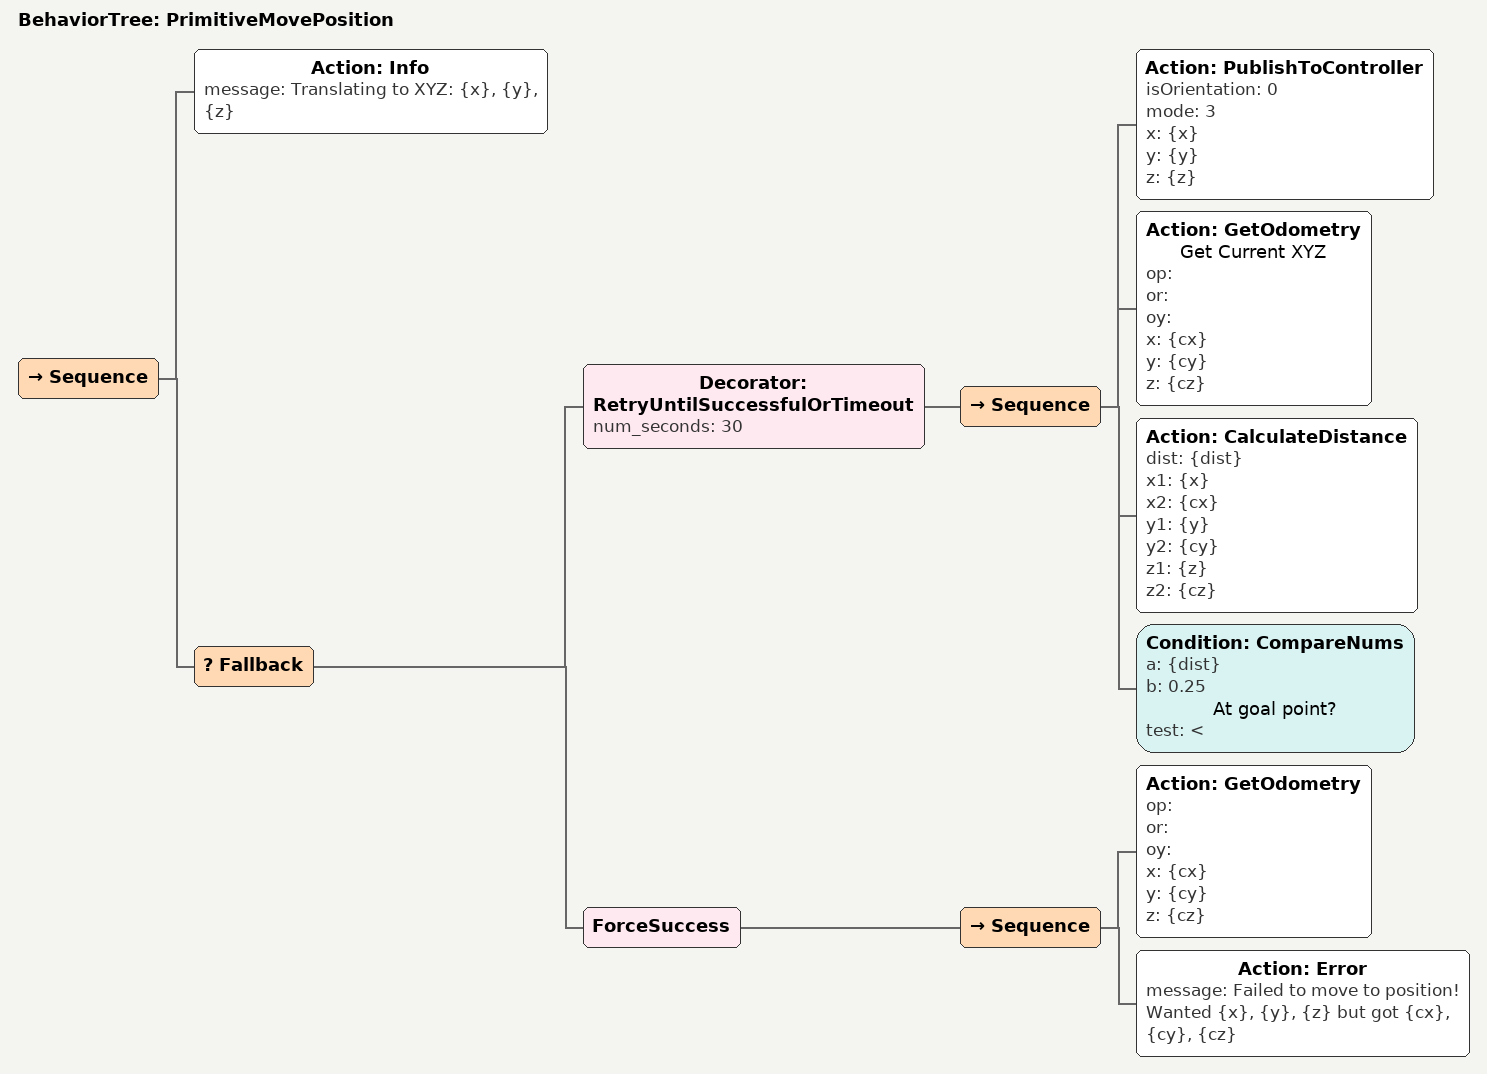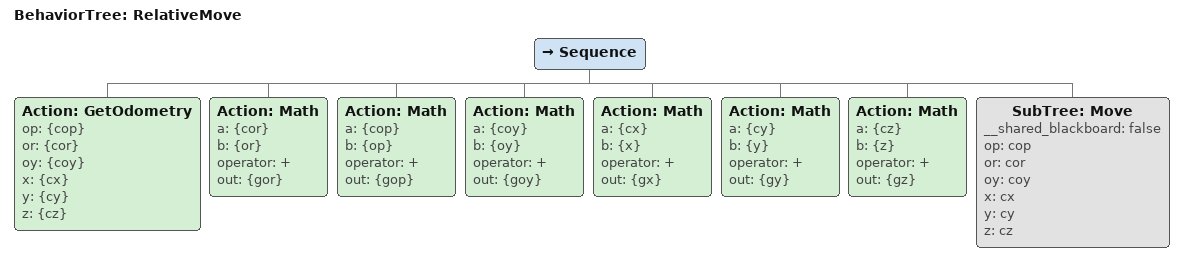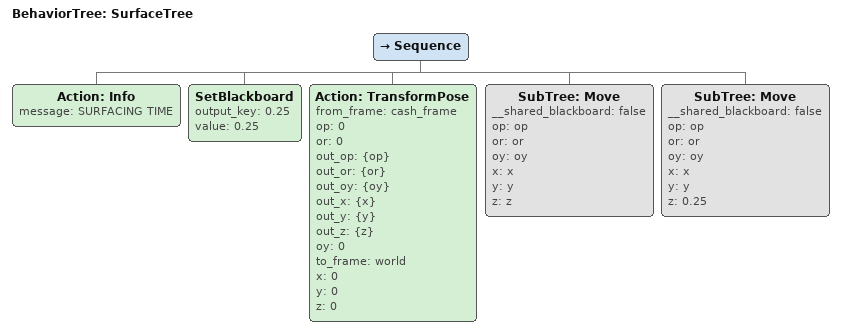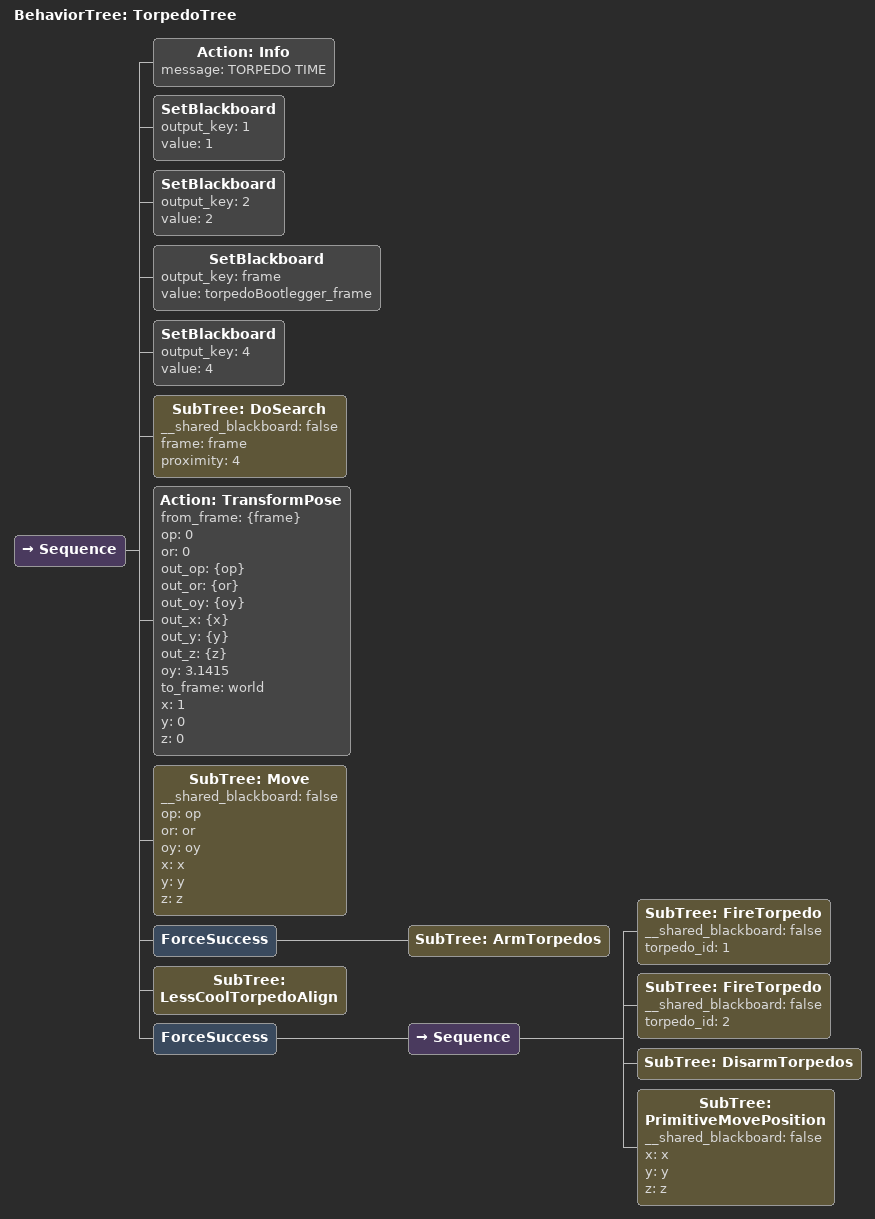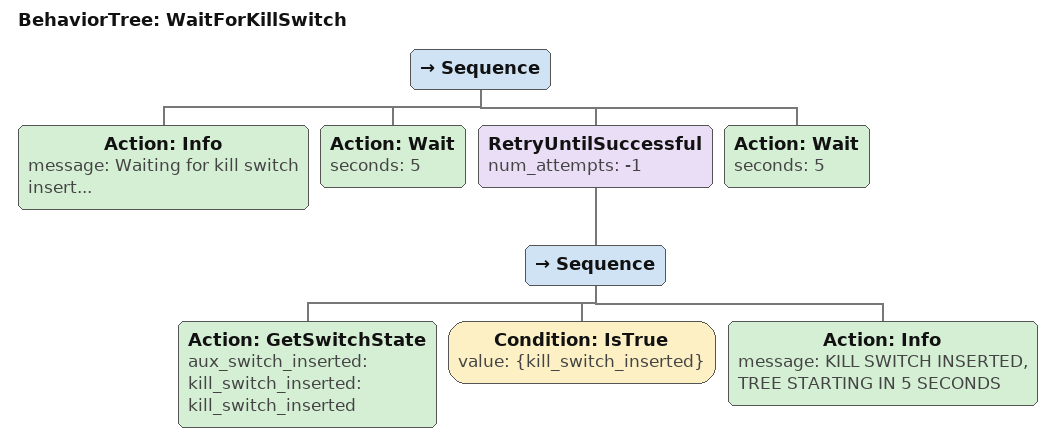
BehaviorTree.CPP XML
<BehaviorTree ID="PrimitiveMovePosition">
    <Sequence>
        <Action ID="Info" message="Translating to XYZ: {x}, {y}, {z}"/>
        <Fallback>
            <Decorator ID="RetryUntilSuccessfulOrTimeout" num_seconds="30">
                <Sequence>
                    <Action ID="PublishToController" isOrientation="0" mode="3" x="{x}" y="{y}" z="{z}"/>
                    <Action ID="GetOdometry" name="Get Current XYZ" op="" or="" oy="" x="{cx}" y="{cy}" z="{cz}"/>
                    <Action ID="CalculateDistance" dist="{dist}" x1="{x}" x2="{cx}" y1="{y}" y2="{cy}" z1="{z}" z2="{cz}"/>
                    <Condition ID="CompareNums" a="{dist}" b="0.25" name="At goal point?" test="&lt;"/>
                </Sequence>
            </Decorator>
            <ForceSuccess>
                <Sequence>
                    <Action ID="GetOdometry" op="" or="" oy="" x="{cx}" y="{cy}" z="{cz}"/>
                    <Action ID="Error" message="Failed to move to position! Wanted {x}, {y}, {z} but got {cx}, {cy}, {cz}"/>
                </Sequence>
            </ForceSuccess>
        </Fallback>
    </Sequence>
</BehaviorTree>

<BehaviorTree ID="RelativeMove">
    <Sequence>
        <Action ID="GetOdometry" op="{cop}" or="{cor}" oy="{coy}" x="{cx}" y="{cy}" z="{cz}"/>
        <Action ID="Math" a="{cor}" b="{or}" operator="+" out="{gor}"/>
        <Action ID="Math" a="{cop}" b="{op}" operator="+" out="{gop}"/>
        <Action ID="Math" a="{coy}" b="{oy}" operator="+" out="{goy}"/>
        <Action ID="Math" a="{cx}" b="{x}" operator="+" out="{gx}"/>
        <Action ID="Math" a="{cy}" b="{y}" operator="+" out="{gy}"/>
        <Action ID="Math" a="{cz}" b="{z}" operator="+" out="{gz}"/>
        <SubTree ID="Move" __shared_blackboard="false" op="cop" or="cor" oy="coy" x="cx" y="cy" z="cz"/>
    </Sequence>
</BehaviorTree>

<BehaviorTree ID="SurfaceTree">
    <Sequence>
        <Action ID="Info" message="SURFACING TIME"/>
        <SetBlackboard output_key="0.25" value="0.25"/>
        <Action ID="TransformPose" from_frame="cash_frame" op="0" or="0" out_op="{op}" out_or="{or}" out_oy="{oy}" out_x="{x}" out_y="{y}" out_z="{z}" oy="0" to_frame="world" x="0" y="0" z="0"/>
        <SubTree ID="Move" __shared_blackboard="false" op="op" or="or" oy="oy" x="x" y="y" z="z"/>
        <SubTree ID="Move" __shared_blackboard="false" op="op" or="or" oy="oy" x="x" y="y" z="0.25"/>
    </Sequence>
</BehaviorTree>

<BehaviorTree ID="TorpedoTree">
    <Sequence>
        <Action ID="Info" message="TORPEDO TIME"/>
        <SetBlackboard output_key="1" value="1"/>
        <SetBlackboard output_key="2" value="2"/>
        <SetBlackboard output_key="frame" value="torpedoBootlegger_frame"/>
        <SetBlackboard output_key="4" value="4"/>
        <SubTree ID="DoSearch" __shared_blackboard="false" frame="frame" proximity="4"/>
        <Action ID="TransformPose" from_frame="{frame}" op="0" or="0" out_op="{op}" out_or="{or}" out_oy="{oy}" out_x="{x}" out_y="{y}" out_z="{z}" oy="3.1415" to_frame="world" x="1" y="0" z="0"/>
        <SubTree ID="Move" __shared_blackboard="false" op="op" or="or" oy="oy" x="x" y="y" z="z"/>
        <ForceSuccess>
            <SubTree ID="ArmTorpedos"/>
        </ForceSuccess>
        <SubTree ID="LessCoolTorpedoAlign"/>
        <ForceSuccess>
            <Sequence>
                <SubTree ID="FireTorpedo" __shared_blackboard="false" torpedo_id="1"/>
                <SubTree ID="FireTorpedo" __shared_blackboard="false" torpedo_id="2"/>
                <SubTree ID="DisarmTorpedos"/>
                <SubTree ID="PrimitiveMovePosition" __shared_blackboard="false" x="x" y="y" z="z"/>
            </Sequence>
        </ForceSuccess>
    </Sequence>
</BehaviorTree>

<BehaviorTree ID="WaitForKillSwitch">
    <Sequence>
        <Action ID="Info" message="Waiting for kill switch insert..."/>
        <Action ID="Wait" seconds="5"/>
        <RetryUntilSuccessful num_attempts="-1">
            <Sequence>
                <Action ID="GetSwitchState" aux_switch_inserted="" kill_switch_inserted="kill_switch_inserted"/>
                <Condition ID="IsTrue" value="{kill_switch_inserted}"/>
                <Action ID="Info" message="KILL SWITCH INSERTED, TREE STARTING IN 5 SECONDS"/>
            </Sequence>
        </RetryUntilSuccessful>
        <Action ID="Wait" seconds="5"/>
    </Sequence>
</BehaviorTree>
